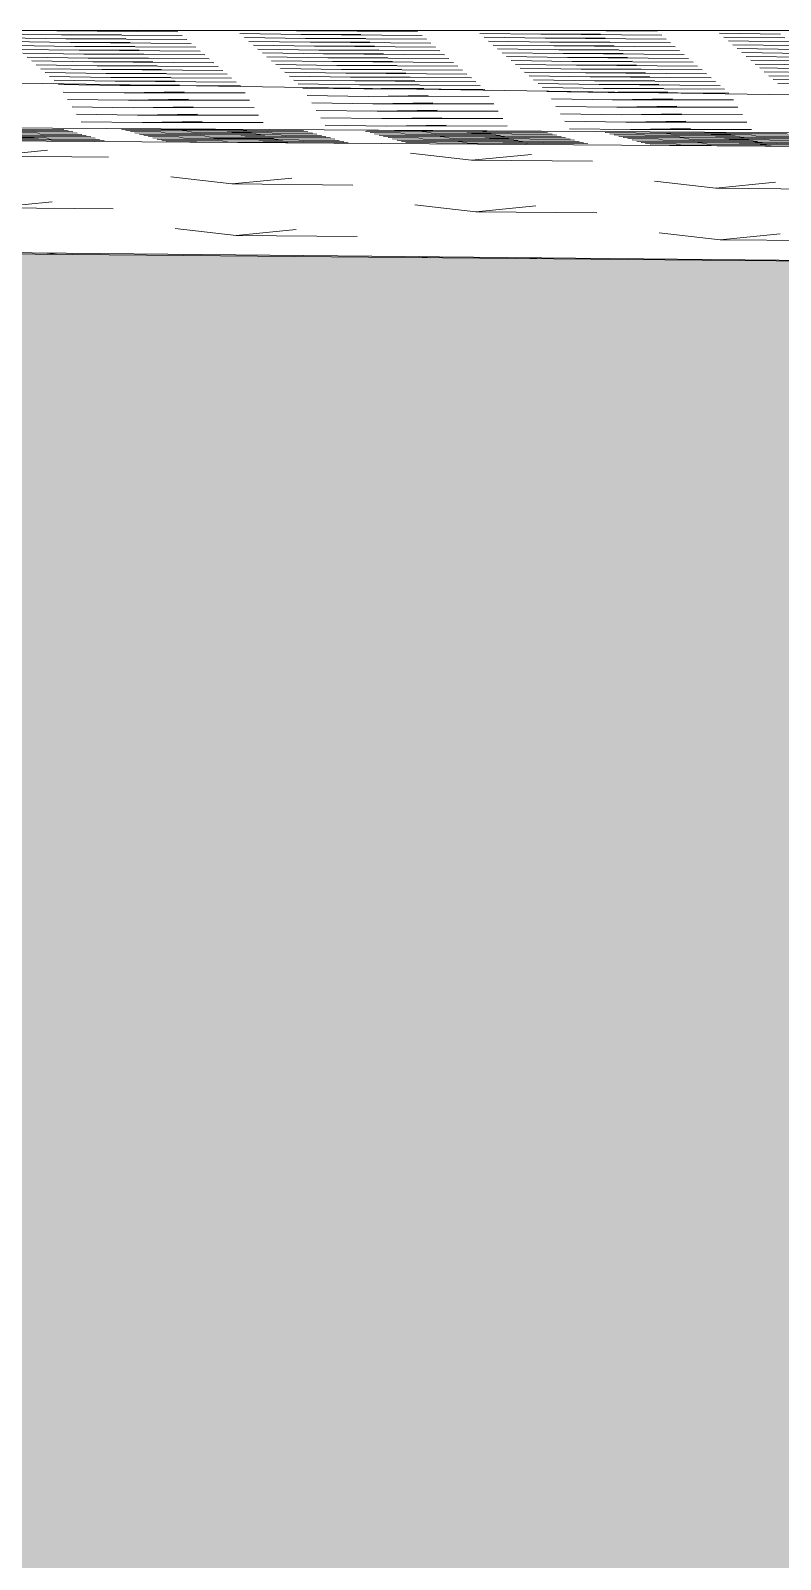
# Model space of a CAD drawing. Header units: millimetres. Extents: x 239748 to 326588, y -19262 to 5561.
# Drawn here: x 324420 to 324957, y -5418 to -4323 of the extents above; entities that cross this region are included whole.
import ezdxf

# ---------------------------------------------------------------- set-up
doc = ezdxf.new("R2010")
doc.units = ezdxf.units.MM
doc.header["$MEASUREMENT"] = 0
doc.layers.add('New_2D Drafting - General_Pen_No__1', color=7, linetype='Continuous', lineweight=13)
doc.layers.add('New_Site & Landscape - Terrain_Pen_No__1', color=7, linetype='Continuous', lineweight=13)
for name, color, linetype, lineweight, true_color in [('New_2D Drafting - General_Pen_No__61', 7, 'Continuous', 20, 0x6a6a6a), ('New_Site & Landscape - Terrain_Pen_No__180', 7, 'Continuous', 15, 0xd6cda7), ('New_Site & Landscape - Terrain_Pen_No__93', 7, 'Continuous', 13, 0xa2a233)]:
    doc.layers.add(name, color=color, linetype=linetype, lineweight=lineweight, true_color=true_color)

msp = doc.modelspace()

# ---------------------------------------------------------------- hatches: boundary and pattern name
at = {"layer": 'New_2D Drafting - General_Pen_No__61', "linetype": 'Continuous', "lineweight": 20, "true_color": 0x6a6a6a}
h = msp.add_hatch(dxfattribs=at)
h.set_pattern_fill('Dashed_0002', color=251, style=0, pattern_type=2)
h.set_pattern_definition([(45, (649171.04, -4123.63), (-183.84776, 183.84776), [195, -65]), (45, (649171.04, -3939.78), (-183.84776, 183.84776), [195, -65])])
h.paths.add_polyline_path([(304790.6827, -4460.3759), (297360.3741, -4696.2383), (297432.4505, -19262.3247), (325883.6342, -19262.3247), (325883.2965, -4496.7853), (312832.5286, -4370.8818), (307073.8019, -4409.8695)])
at = {"layer": 'New_Site & Landscape - Terrain_Pen_No__180', "linetype": 'Continuous', "lineweight": 0, "true_color": 0x353329}
msp.add_hatch(color=250, dxfattribs=at).paths.add_polyline_path([(297432.4505, -19262.3247), (325883.6342, -19262.3247), (325883.6342, -4496.7884), (313274.2348, -4382.3441), (308962.5578, -4382.3438), (306735.3088, -4414.8025), (302168.1642, -4521.8361), (298486.9827, -4705.949), (297432.4505, -4713.9502)])

# ---------------------------------------------------------------- linework, layer by layer
at = {"layer": 'New_2D Drafting - General_Pen_No__1', "color": 7, "linetype": 'Continuous', "lineweight": 13, "flags": 128}
msp.add_lwpolyline([(304790.6827, -4460.3759), (297360.3741, -4696.2383), (297432.4505, -19262.3247), (325883.6342, -19262.3247), (325883.2965, -4496.7853), (312832.5286, -4370.8818), (307073.8019, -4409.8695)], close=True, dxfattribs=at)
at = {"layer": 'New_Site & Landscape - Terrain_Pen_No__1', "color": 7, "linetype": 'Continuous', "lineweight": 13}
for p, q in [((312861.9184, -4323.4671), (325883.6342, -4402.2168)), ((325883.6342, -4412.5658), (312861.9184, -4323.4671)), ((325883.6342, -4323.4671), (321955.9232, -4323.4671)), ((321955.9232, -4323.4671), (325883.6342, -4383.6482)), ((324438.5407, -4323.7355), (324420.4104, -4323.4671)), ((324438.5407, -4323.7355), (324481.4399, -4323.6905)), ((324438.5407, -4323.7355), (324525.142, -4324.3374)), ((324610.1375, -4323.5552), (324604.1874, -4323.4671)), ((324610.1375, -4323.5552), (324653.0367, -4323.5101)), ((324610.1375, -4323.5552), (324696.7388, -4324.1571)), ((324795.0043, -4323.4671), (324868.3356, -4323.9768)), ((324441.7523, -4326.5037), (324398.0502, -4325.8568)), ((324444.9639, -4329.2719), (324401.2618, -4328.6249)), ((324448.1755, -4332.0401), (324404.4734, -4331.3931)), ((324451.3871, -4334.8082), (324407.685, -4334.1613)), ((324441.7523, -4326.5037), (324484.6515, -4326.4586)), ((324441.7523, -4326.5037), (324528.3536, -4327.1056)), ((324444.9639, -4329.2719), (324487.8631, -4329.2268)), ((324444.9639, -4329.2719), (324531.5652, -4329.8738)), ((324448.1755, -4332.0401), (324491.0747, -4331.995)), ((324448.1755, -4332.0401), (324534.7768, -4332.642)), ((324451.3871, -4334.8082), (324494.2863, -4334.7632)), ((324451.3871, -4334.8082), (324537.9884, -4335.4101)), ((324613.3491, -4326.3234), (324569.647, -4325.6764)), ((324616.5607, -4329.0916), (324572.8586, -4328.4446)), ((324619.7723, -4331.8598), (324576.0702, -4331.2128)), ((324622.9839, -4334.6279), (324579.2818, -4333.981)), ((324613.3491, -4326.3234), (324656.2483, -4326.2783)), ((324613.3491, -4326.3234), (324699.9504, -4326.9253)), ((324616.5607, -4329.0916), (324659.4599, -4329.0465)), ((324616.5607, -4329.0916), (324703.162, -4329.6935)), ((324619.7723, -4331.8598), (324662.6715, -4331.8147)), ((324619.7723, -4331.8598), (324706.3736, -4332.4616)), ((324622.9839, -4334.6279), (324665.8831, -4334.5829)), ((324622.9839, -4334.6279), (324709.5852, -4335.2298)), ((324784.9459, -4326.1431), (324741.2438, -4325.4961)), ((324788.1575, -4328.9113), (324744.4554, -4328.2643)), ((324791.3691, -4331.6794), (324747.667, -4331.0325)), ((324794.5807, -4334.4476), (324750.8786, -4333.8007)), ((324784.9459, -4326.1431), (324827.8451, -4326.098)), ((324784.9459, -4326.1431), (324871.5472, -4326.745)), ((324788.1575, -4328.9113), (324831.0567, -4328.8662)), ((324788.1575, -4328.9113), (324874.7588, -4329.5132)), ((324791.3691, -4331.6794), (324834.2683, -4331.6344)), ((324791.3691, -4331.6794), (324877.9704, -4332.2813)), ((324794.5807, -4334.4476), (324837.4799, -4334.4025)), ((324794.5807, -4334.4476), (324881.182, -4335.0495)), ((324956.5427, -4325.9628), (324912.8406, -4325.3158)), ((324959.7543, -4328.7309), (324916.0522, -4328.084)), ((324962.9659, -4331.4991), (324919.2638, -4330.8522)), ((324966.1775, -4334.2673), (324922.4754, -4333.6203)), ((324454.5987, -4337.5764), (324410.8966, -4336.9295)), ((324457.8103, -4340.3446), (324414.1082, -4339.6976)), ((324461.0219, -4343.1128), (324417.3198, -4342.4658)), ((324464.2335, -4345.881), (324420.5314, -4345.234)), ((324454.5987, -4337.5764), (324497.4979, -4337.5313)), ((324454.5987, -4337.5764), (324541.2, -4338.1783)), ((324457.8103, -4340.3446), (324500.7095, -4340.2995)), ((324457.8103, -4340.3446), (324544.4116, -4340.9465)), ((324461.0219, -4343.1128), (324503.9211, -4343.0677)), ((324461.0219, -4343.1128), (324547.6232, -4343.7147)), ((324464.2335, -4345.881), (324507.1327, -4345.8359)), ((324464.2335, -4345.881), (324550.8348, -4346.4828)), ((324626.1955, -4337.3961), (324582.4934, -4336.7491)), ((324629.4071, -4340.1643), (324585.705, -4339.5173)), ((324632.6187, -4342.9325), (324588.9166, -4342.2855)), ((324635.8303, -4345.7006), (324592.1282, -4345.0537)), ((324626.1955, -4337.3961), (324669.0947, -4337.351)), ((324626.1955, -4337.3961), (324712.7968, -4337.998)), ((324629.4071, -4340.1643), (324672.3063, -4340.1192)), ((324629.4071, -4340.1643), (324716.0084, -4340.7662)), ((324632.6187, -4342.9325), (324675.5179, -4342.8874)), ((324632.6187, -4342.9325), (324719.22, -4343.5343)), ((324635.8303, -4345.7006), (324678.7295, -4345.6556)), ((324635.8303, -4345.7006), (324722.4316, -4346.3025)), ((324797.7923, -4337.2158), (324754.0902, -4336.5688)), ((324801.0039, -4339.984), (324757.3018, -4339.337)), ((324804.2155, -4342.7521), (324760.5134, -4342.1052)), ((324807.4271, -4345.5203), (324763.725, -4344.8734)), ((324797.7923, -4337.2158), (324840.6915, -4337.1707)), ((324797.7923, -4337.2158), (324884.3936, -4337.8177)), ((324801.0039, -4339.984), (324843.9031, -4339.9389)), ((324801.0039, -4339.984), (324887.6052, -4340.5859)), ((324804.2155, -4342.7521), (324847.1147, -4342.7071)), ((324804.2155, -4342.7521), (324890.8168, -4343.354)), ((324807.4271, -4345.5203), (324850.3263, -4345.4752)), ((324807.4271, -4345.5203), (324894.0284, -4346.1222)), ((324969.3891, -4337.0355), (324925.687, -4336.3885)), ((324972.6007, -4339.8037), (324928.8986, -4339.1567)), ((324975.8123, -4342.5718), (324932.1102, -4341.9249)), ((324979.0239, -4345.34), (324935.3218, -4344.693)), ((324467.4451, -4348.6491), (324423.743, -4348.0022)), ((324470.6567, -4351.4173), (324426.9546, -4350.7703)), ((324473.8683, -4354.1855), (324430.1662, -4353.5385)), ((324477.0799, -4356.9537), (324433.3778, -4356.3067)), ((324467.4451, -4348.6491), (324510.3443, -4348.6041)), ((324467.4451, -4348.6491), (324554.0464, -4349.251)), ((324470.6567, -4351.4173), (324513.5559, -4351.3722)), ((324470.6567, -4351.4173), (324557.258, -4352.0192)), ((324473.8683, -4354.1855), (324516.7675, -4354.1404)), ((324473.8683, -4354.1855), (324560.4696, -4354.7874)), ((324477.0799, -4356.9537), (324519.9791, -4356.9086)), ((324477.0799, -4356.9537), (324563.6812, -4357.5555)), ((324639.0419, -4348.4688), (324595.3398, -4347.8218)), ((324642.2535, -4351.237), (324598.5514, -4350.59)), ((324645.4651, -4354.0052), (324601.763, -4353.3582)), ((324648.6767, -4356.7733), (324604.9746, -4356.1264)), ((324639.0419, -4348.4688), (324681.9411, -4348.4237)), ((324639.0419, -4348.4688), (324725.6432, -4349.0707)), ((324642.2535, -4351.237), (324685.1527, -4351.1919)), ((324642.2535, -4351.237), (324728.8548, -4351.8389)), ((324645.4651, -4354.0052), (324688.3643, -4353.9601)), ((324645.4651, -4354.0052), (324732.0664, -4354.6071)), ((324648.6767, -4356.7733), (324691.5759, -4356.7283)), ((324648.6767, -4356.7733), (324735.278, -4357.3752)), ((324810.6387, -4348.2885), (324766.9366, -4347.6415)), ((324813.8503, -4351.0567), (324770.1482, -4350.4097)), ((324817.0619, -4353.8249), (324773.3598, -4353.1779)), ((324820.2735, -4356.593), (324776.5714, -4355.9461)), ((324810.6387, -4348.2885), (324853.5379, -4348.2434)), ((324810.6387, -4348.2885), (324897.24, -4348.8904)), ((324813.8503, -4351.0567), (324856.7495, -4351.0116)), ((324813.8503, -4351.0567), (324900.4516, -4351.6586)), ((324817.0619, -4353.8249), (324859.9611, -4353.7798)), ((324817.0619, -4353.8249), (324903.6632, -4354.4267)), ((324820.2735, -4356.593), (324863.1727, -4356.548)), ((324820.2735, -4356.593), (324906.8748, -4357.1949)), ((324982.2355, -4348.1082), (324938.5334, -4347.4612)), ((324985.4471, -4350.8764), (324941.745, -4350.2294)), ((324988.6587, -4353.6445), (324944.9566, -4352.9976)), ((324991.8703, -4356.4127), (324948.1682, -4355.7658)), ((324480.2915, -4359.7218), (324436.5894, -4359.0749)), ((324483.5031, -4362.7668), (324439.801, -4362.141)), ((324486.7147, -4368.0867), (324443.0126, -4367.461)), ((324480.2915, -4359.7218), (324523.1907, -4359.6768)), ((324480.2915, -4359.7218), (324566.8928, -4360.3237)), ((324483.5031, -4362.7668), (324501.5124, -4362.4711)), ((324483.5031, -4362.7668), (324518.7233, -4362.7348)), ((324486.7147, -4368.0867), (324529.6139, -4367.3824)), ((324486.7147, -4368.0867), (324573.316, -4368.0081)), ((324501.5134, -4362.4711), (324526.4023, -4362.4449)), ((324518.7252, -4362.7348), (324570.1044, -4363.0919)), ((324651.8883, -4359.5415), (324608.1862, -4358.8946)), ((324655.0999, -4362.3097), (324611.3978, -4361.6627)), ((324658.3115, -4365.2696), (324614.6094, -4364.6439)), ((324651.8883, -4359.5415), (324694.7875, -4359.4964)), ((324651.8883, -4359.5415), (324738.4896, -4360.1434)), ((324655.0999, -4362.3097), (324697.9991, -4362.2646)), ((324655.0999, -4362.3097), (324741.7012, -4362.9116)), ((324658.3115, -4365.2696), (324670.7884, -4365.0648)), ((324658.3115, -4365.2696), (324682.7122, -4365.2475)), ((324670.7895, -4365.0648), (324701.2107, -4365.0328)), ((324682.7143, -4365.2475), (324744.9128, -4365.6798)), ((324823.4851, -4359.3612), (324779.783, -4358.7142)), ((324826.6967, -4362.1294), (324782.9946, -4361.4824)), ((324829.9083, -4364.8976), (324786.2062, -4364.2506)), ((324833.1199, -4367.7725), (324789.4178, -4367.1468)), ((324823.4851, -4359.3612), (324866.3843, -4359.3161)), ((324823.4851, -4359.3612), (324910.0864, -4359.9631)), ((324826.6967, -4362.1294), (324869.5959, -4362.0843)), ((324826.6967, -4362.1294), (324913.298, -4362.7313)), ((324829.9083, -4364.8976), (324872.8075, -4364.8525)), ((324829.9083, -4364.8976), (324916.5096, -4365.4994)), ((324833.1199, -4367.7725), (324840.0644, -4367.6585)), ((324833.1199, -4367.7725), (324846.701, -4367.7601)), ((324840.0656, -4367.6584), (324876.0191, -4367.6207)), ((324846.7033, -4367.7601), (324919.7212, -4368.2676)), ((324995.0819, -4359.1809), (324951.3798, -4358.5339)), ((324998.2935, -4361.9491), (324954.5914, -4361.3021)), ((324489.9263, -4373.4067), (324446.2242, -4372.7809)), ((324493.1379, -4378.7266), (324449.4358, -4378.1009)), ((324489.9263, -4373.4067), (324532.8255, -4372.7024)), ((324489.9263, -4373.4067), (324576.5276, -4373.3281)), ((324493.1379, -4378.7266), (324536.0371, -4378.0223)), ((324493.1379, -4378.7266), (324579.7392, -4378.6481)), ((324661.5231, -4370.5896), (324617.821, -4369.9638)), ((324664.7347, -4375.9095), (324621.0326, -4375.2838)), ((324661.5231, -4370.5896), (324704.4223, -4369.8853)), ((324661.5231, -4370.5896), (324748.1244, -4370.511)), ((324664.7347, -4375.9095), (324707.6339, -4375.2052)), ((324664.7347, -4375.9095), (324751.336, -4375.831)), ((324836.3315, -4373.0924), (324792.6294, -4372.4667)), ((324839.5431, -4378.4124), (324795.841, -4377.7867)), ((324836.3315, -4373.0924), (324879.2307, -4372.3881)), ((324836.3315, -4373.0924), (324922.9328, -4373.0139)), ((324839.5431, -4378.4124), (324882.4423, -4377.7081)), ((324839.5431, -4378.4124), (324926.1444, -4378.3338)), ((324496.3495, -4384.0466), (324452.6474, -4383.4208)), ((324499.5611, -4389.3665), (324455.859, -4388.7408)), ((324496.3495, -4384.0466), (324539.2487, -4383.3423)), ((324496.3495, -4384.0466), (324582.9508, -4383.968)), ((324499.5611, -4389.3665), (324542.4603, -4388.6622)), ((324499.5611, -4389.3665), (324586.1624, -4389.288)), ((324667.9463, -4381.2295), (324624.2442, -4380.6038)), ((324671.1579, -4386.5494), (324627.4558, -4385.9237)), ((324667.9463, -4381.2295), (324710.8455, -4380.5252)), ((324667.9463, -4381.2295), (324754.5476, -4381.1509)), ((324671.1579, -4386.5494), (324714.0571, -4385.8451)), ((324671.1579, -4386.5494), (324757.7592, -4386.4709)), ((324842.7547, -4383.7323), (324799.0526, -4383.1066)), ((324845.9663, -4389.0523), (324802.2642, -4388.4266)), ((324842.7547, -4383.7323), (324885.6539, -4383.028)), ((324842.7547, -4383.7323), (324929.356, -4383.6538)), ((324845.9663, -4389.0523), (324888.8655, -4388.348)), ((324845.9663, -4389.0523), (324932.5676, -4388.9737)), ((324356.8687, -4393.6961), (324443.47, -4394.2925)), ((324360.0803, -4394.5861), (324446.6816, -4395.1826)), ((324363.2919, -4395.4762), (324449.8932, -4396.0727)), ((324366.5035, -4396.3663), (324453.1048, -4396.9628)), ((324369.7151, -4397.2564), (324456.3164, -4397.8528)), ((324372.9267, -4398.1465), (324459.528, -4398.7429)), ((324376.1383, -4399.0366), (324462.7396, -4399.633)), ((324379.3499, -4399.9267), (324422.2491, -4400.1136)), ((324379.3499, -4399.9267), (324465.9512, -4400.5231)), ((324382.5615, -4400.8168), (324425.4607, -4401.0037)), ((324382.5615, -4400.8168), (324469.1628, -4401.4132)), ((324528.4655, -4394.4439), (324484.7634, -4394.0344)), ((324531.6771, -4395.334), (324487.975, -4394.9245)), ((324534.8887, -4396.2241), (324491.1866, -4395.8146)), ((324538.1003, -4397.1141), (324494.3982, -4396.7047)), ((324541.3119, -4398.0042), (324497.6098, -4397.5948)), ((324544.5235, -4398.8943), (324500.8214, -4398.4848)), ((324547.7351, -4399.7844), (324504.033, -4399.3749)), ((324550.9467, -4400.6745), (324507.2446, -4400.265)), ((324554.1583, -4401.5646), (324510.4562, -4401.1551)), ((324528.4655, -4394.4439), (324571.3647, -4394.6308)), ((324528.4655, -4394.4439), (324615.0668, -4395.0403)), ((324531.6771, -4395.334), (324574.5763, -4395.5209)), ((324531.6771, -4395.334), (324618.2784, -4395.9304)), ((324534.8887, -4396.2241), (324577.7879, -4396.411)), ((324534.8887, -4396.2241), (324621.49, -4396.8205)), ((324538.1003, -4397.1141), (324580.9995, -4397.3011)), ((324538.1003, -4397.1141), (324624.7016, -4397.7106)), ((324539.2993, -4394.0868), (324545.6719, -4393.9822)), ((324541.3119, -4398.0042), (324584.2111, -4398.1912)), ((324541.3119, -4398.0042), (324627.9132, -4398.6007)), ((324544.5235, -4398.8943), (324587.4227, -4399.0813)), ((324544.5235, -4398.8943), (324631.1248, -4399.4907)), ((324547.7351, -4399.7844), (324590.6343, -4399.9714)), ((324547.7351, -4399.7844), (324634.3364, -4400.3808)), ((324550.9467, -4400.6745), (324593.8459, -4400.8614)), ((324550.9467, -4400.6745), (324637.548, -4401.2709)), ((324674.3695, -4391.8694), (324630.6674, -4391.2437)), ((324703.2739, -4396.0818), (324659.5718, -4395.6723)), ((324700.0623, -4395.1917), (324660.1225, -4394.8175)), ((324706.4855, -4396.9719), (324662.7834, -4396.5624)), ((324709.6971, -4397.862), (324665.995, -4397.4525)), ((324712.9087, -4398.752), (324669.2066, -4398.3426)), ((324716.1203, -4399.6421), (324672.4182, -4399.2327)), ((324674.3695, -4391.8694), (324717.2687, -4391.1651)), ((324674.3695, -4391.8694), (324760.9708, -4391.7908)), ((324719.3319, -4400.5322), (324675.6298, -4400.1227)), ((324722.5435, -4401.4223), (324678.8414, -4401.0128)), ((324700.0623, -4395.1917), (324742.9615, -4395.3787)), ((324700.0623, -4395.1917), (324786.6636, -4395.7881)), ((324703.2739, -4396.0818), (324746.1731, -4396.2687)), ((324703.2739, -4396.0818), (324789.8752, -4396.6782)), ((324706.4855, -4396.9719), (324749.3847, -4397.1588)), ((324706.4855, -4396.9719), (324793.0868, -4397.5683)), ((324709.6971, -4397.862), (324752.5963, -4398.0489)), ((324709.6971, -4397.862), (324796.2984, -4398.4584)), ((324712.9087, -4398.752), (324755.8079, -4398.939)), ((324712.9087, -4398.752), (324799.51, -4399.3485)), ((324716.1203, -4399.6421), (324759.0195, -4399.8291)), ((324716.1203, -4399.6421), (324802.7216, -4400.2386)), ((324719.3319, -4400.5322), (324762.2311, -4400.7192)), ((324719.3319, -4400.5322), (324805.9332, -4401.1287)), ((324849.1779, -4394.3722), (324805.4758, -4393.7465)), ((324874.8707, -4396.8296), (324831.1686, -4396.4201)), ((324878.0823, -4397.7197), (324834.3802, -4397.3102)), ((324881.2939, -4398.6098), (324837.5918, -4398.2003)), ((324884.5055, -4399.4999), (324840.8034, -4399.0904)), ((324887.7171, -4400.39), (324844.015, -4399.9805)), ((324890.9287, -4401.28), (324847.2266, -4400.8706)), ((324849.1779, -4394.3722), (324892.0771, -4393.6679)), ((324849.1779, -4394.3722), (324935.7792, -4394.2937)), ((324874.8707, -4396.8296), (324917.7699, -4397.0166)), ((324874.8707, -4396.8296), (324961.472, -4397.426)), ((324878.0823, -4397.7197), (324920.9815, -4397.9066)), ((324878.0823, -4397.7197), (324964.6836, -4398.3161)), ((324881.2939, -4398.6098), (324924.1931, -4398.7967)), ((324881.2939, -4398.6098), (324967.8952, -4399.2062)), ((324884.5055, -4399.4999), (324927.4047, -4399.6868)), ((324884.5055, -4399.4999), (324971.1068, -4400.0963)), ((324887.7171, -4400.39), (324930.6163, -4400.5769)), ((324887.7171, -4400.39), (324974.3184, -4400.9864)), ((324890.9287, -4401.28), (324933.8279, -4401.467)), ((324890.9287, -4401.28), (324977.53, -4401.8765)), ((324385.7731, -4401.7069), (324428.6723, -4401.8938)), ((324385.7731, -4401.7069), (324472.3744, -4402.3033)), ((324388.9847, -4413.3111), (324431.8839, -4409.072)), ((324557.3699, -4402.4547), (324513.6678, -4402.0452)), ((324560.5815, -4403.3448), (324516.8794, -4402.9353)), ((324554.1583, -4401.5646), (324597.0575, -4401.7515)), ((324554.1583, -4401.5646), (324640.7596, -4402.161)), ((324557.3699, -4402.4547), (324600.2691, -4402.6416)), ((324557.3699, -4402.4547), (324643.9712, -4403.0511)), ((324560.5815, -4403.3448), (324603.4807, -4403.5317)), ((324560.5815, -4403.3448), (324647.1828, -4403.9412)), ((324725.7551, -4402.3124), (324682.053, -4401.9029)), ((324728.9667, -4403.2025), (324685.2646, -4402.793)), ((324732.1783, -4404.0926), (324688.4762, -4403.6831)), ((324735.3899, -4416.341), (324691.6878, -4411.3444)), ((324722.5435, -4401.4223), (324765.4427, -4401.6093)), ((324722.5435, -4401.4223), (324809.1448, -4402.0187)), ((324725.7551, -4402.3124), (324768.6543, -4402.4994)), ((324725.7551, -4402.3124), (324812.3564, -4402.9088)), ((324728.9667, -4403.2025), (324771.8659, -4403.3894)), ((324728.9667, -4403.2025), (324815.568, -4403.7989)), ((324732.1783, -4404.0926), (324775.0775, -4404.2795)), ((324732.1783, -4404.0926), (324818.7796, -4404.689)), ((324735.3899, -4416.341), (324778.2891, -4412.1019)), ((324894.1403, -4402.1701), (324850.4382, -4401.7607)), ((324897.3519, -4403.0602), (324853.6498, -4402.6507)), ((324900.5635, -4403.9503), (324856.8614, -4403.5408)), ((324903.7751, -4404.8404), (324860.073, -4404.4309)), ((324906.9867, -4405.7305), (324863.2846, -4405.321)), ((324894.1403, -4402.1701), (324937.0395, -4402.3571)), ((324894.1403, -4402.1701), (324980.7416, -4402.7666)), ((324897.3519, -4403.0602), (324940.2511, -4403.2472)), ((324897.3519, -4403.0602), (324983.9532, -4403.6567)), ((324900.5635, -4403.9503), (324943.4627, -4404.1373)), ((324900.5635, -4403.9503), (324987.1648, -4404.5467)), ((324903.7751, -4404.8404), (324946.6743, -4405.0274)), ((324903.7751, -4404.8404), (324990.3764, -4405.4368)), ((324906.9867, -4405.7305), (324949.8859, -4405.9174)), ((324906.9867, -4405.7305), (324993.588, -4406.3269)), ((324388.9847, -4413.3111), (324475.586, -4414.0686)), ((324735.3899, -4416.341), (324821.9912, -4417.0985)), ((324563.7931, -4433.2975), (324520.091, -4428.3009)), ((324563.7931, -4433.2975), (324606.6923, -4429.0584)), ((324563.7931, -4433.2975), (324650.3944, -4434.055)), ((324910.1983, -4436.3274), (324866.4962, -4431.3308)), ((324910.1983, -4436.3274), (324953.0975, -4432.0883)), ((324910.1983, -4436.3274), (324996.7996, -4437.0849)), ((324392.1963, -4450.254), (324435.0955, -4446.0149)), ((324392.1963, -4450.254), (324478.7976, -4451.0115)), ((324738.6015, -4453.2839), (324694.8994, -4448.2873)), ((324738.6015, -4453.2839), (324781.5007, -4449.0448)), ((324738.6015, -4453.2839), (324825.2028, -4454.0414)), ((324567.0047, -4470.2404), (324523.3026, -4465.2438)), ((324567.0047, -4470.2404), (324609.9039, -4466.0013)), ((324567.0047, -4470.2404), (324653.606, -4470.9979)), ((324913.4099, -4473.2703), (324869.7078, -4468.2737)), ((324913.4099, -4473.2703), (324956.3091, -4469.0312)), ((324913.4099, -4473.2703), (325000.0112, -4474.0278)), ((324431.7014, -4483.6105), (324438.3071, -4482.9577)), ((324705.695, -4486.0973), (324698.111, -4485.2302)), ((324777.0492, -4486.7449), (324784.7123, -4485.9877))]:
    msp.add_line(p, q, dxfattribs=at)
at = {"layer": 'New_Site & Landscape - Terrain_Pen_No__93', "color": 55, "linetype": 'Continuous', "lineweight": 13, "true_color": 0xa2a233, "flags": 128}
msp.add_lwpolyline([(325883.6342, -4496.7884), (313274.2348, -4382.3441), (308962.5578, -4382.3438), (306735.3088, -4414.8025), (302168.1642, -4521.8361), (298486.9827, -4705.949), (297432.4505, -4713.9502)], dxfattribs=at)

doc.saveas('drawing.dxf')
